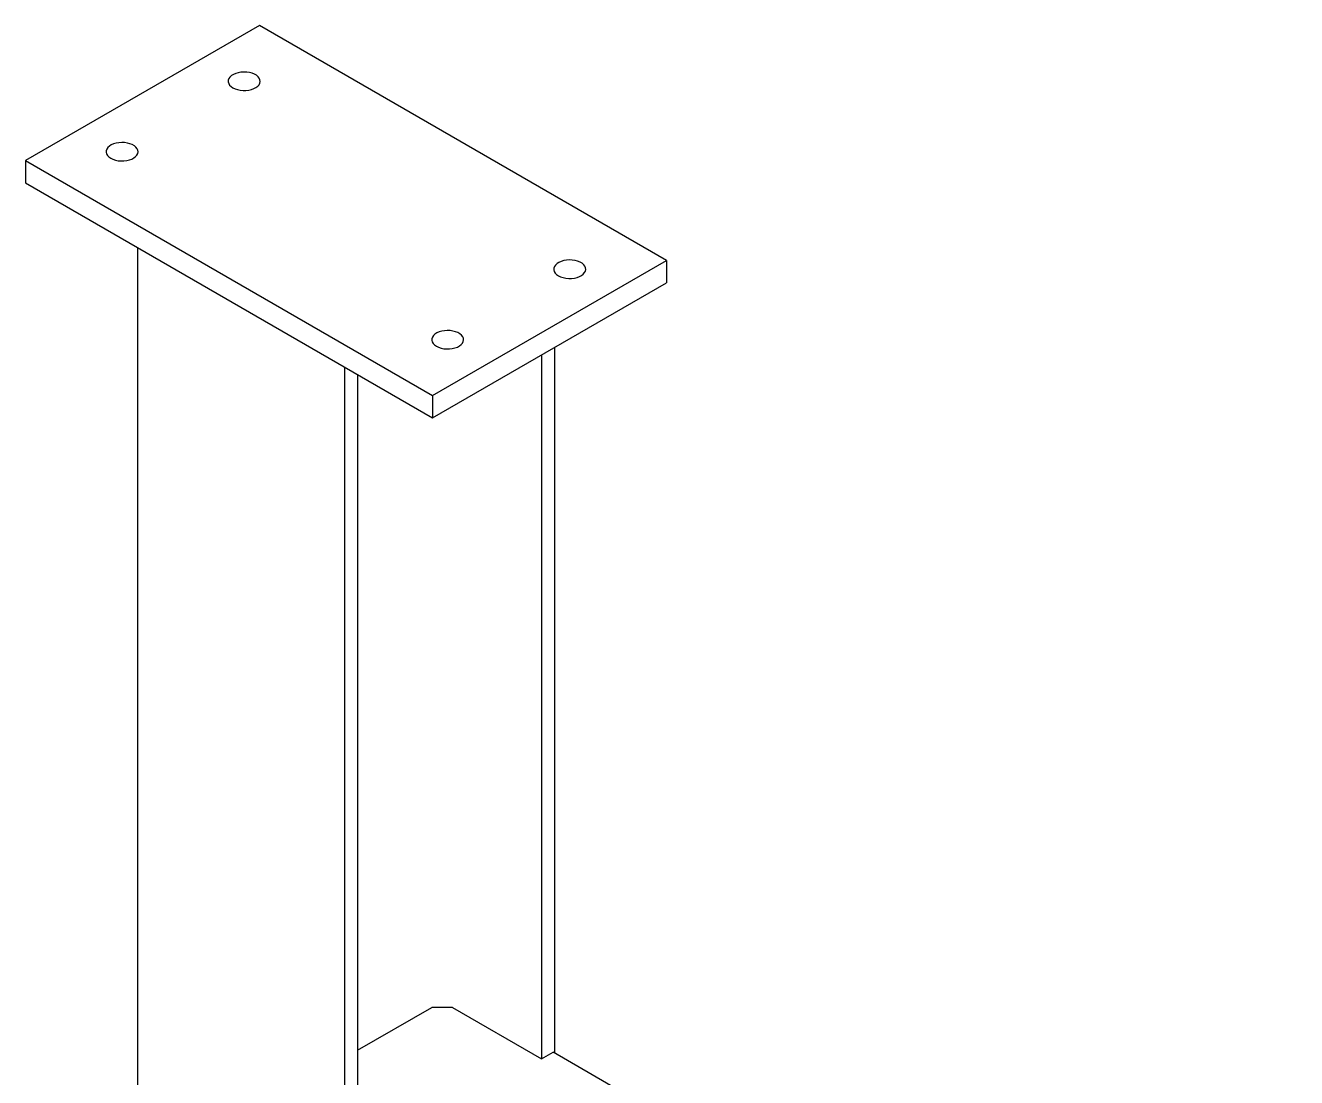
# Model space of a CAD drawing. Header units: millimetres. Extents: x 1293 to 41893, y 1011 to 26911.
# Drawn here: x 34712 to 35595, y 15762 to 16493 of the extents above; entities that cross this region are included whole.
import ezdxf

# ---------------------------------------------------------------- set-up
doc = ezdxf.new("R2010")
doc.units = ezdxf.units.MM
doc.header["$LTSCALE"] = 50

msp = doc.modelspace()

# ---------------------------------------------------------------- linework, layer by layer
at = {"color": 7, "linetype": 'Continuous', "lineweight": 25}
for p, q in [((34874.3284969, 16493.2381047), (34711.6939372, 16399.3511718)), ((35157.1712094, 16329.9564823), (34874.3284969, 16493.2381047)), ((34711.6939372, 16399.3511718), (34994.5366497, 16236.0695495)), ((34711.6939372, 16399.3511718), (34711.6939372, 16383.7960694)), ((34711.6939372, 16383.7960694), (34994.5366497, 16220.514447)), ((34789.4912395, 16338.8846427), (34789.4912395, 14761.2834054)), ((34994.5366497, 16236.0695495), (35157.1712094, 16329.9564823)), ((35157.1712094, 16329.9564823), (35157.1712094, 16314.4013798)), ((34994.5366497, 16220.514447), (35157.1712094, 16314.4013798)), ((35070.4643617, 16264.3465821), (35070.4643617, 15775.0962905)), ((35079.3739071, 16269.4899532), (35079.3739071, 15779.2028233)), ((34933.5345477, 16255.7302109), (34933.5345477, 14844.4378372)), ((34942.4440931, 16250.5868398), (34942.4440931, 15701.1917626)), ((34994.5366497, 16236.0695495), (34994.5366497, 16220.514447)), ((34942.4440931, 15781.1319957), (34994.0423821, 15810.9190539)), ((35008.4107919, 15810.9190539), (34994.0423821, 15810.9190539)), ((35008.4107919, 15810.9190539), (35070.4643617, 15775.0962905)), ((35070.4643617, 15775.0962905), (35078.4758815, 15779.7212425)), ((35595.117008, 15481.4706686), (35078.4758815, 15779.7212425))]:
    msp.add_line(p, q, dxfattribs=at)
at = {"color": 7, "linetype": 'Continuous', "lineweight": 25, "flags": 128}
for points in [[(34855.8641711, 16449.9225518), (34857.3934988, 16449.1854859), (34859.1262263, 16448.617906), (34861.0066624, 16448.2380547), (34862.9743684, 16448.0581407), (34864.9661004, 16448.0839465), (34866.9178427, 16448.3146428), (34868.7668646, 16448.7428148), (34870.453737, 16449.3547006), (34871.9242425, 16450.1306338), (34873.1311178, 16451.0456752), (34874.035573, 16452.0704147), (34874.608538, 16453.1719163), (34874.8315974, 16454.3147767), (34874.6975819, 16455.4622636), (34874.2107987, 16456.5774958), (34873.3868935, 16457.6246287), (34872.2523474, 16458.5700067), (34870.8436254, 16459.3832446), (34869.2060053, 16460.0382041), (34867.3921213, 16460.5138345), (34865.4602732, 16460.7948484), (34863.4725522, 16460.872214), (34861.4928453, 16460.7434445), (34859.5847819, 16460.4126788), (34857.8096887, 16459.890548), (34856.2246187, 16459.1938337), (34854.8805174, 16458.344929), (34853.8205852, 16457.3711182), (34853.0788892, 16456.3037006), (34852.6792683, 16455.1769838), (34852.6345664, 16454.0271813), (34852.9462204, 16452.8912489), (34853.6042134, 16451.8056962), (34854.5873971, 16450.8054139), (34855.8641711, 16449.9225518)], [(34771.0113573, 16400.9380651), (34772.540685, 16400.2009992), (34774.2734126, 16399.6334193), (34776.1538487, 16399.253568), (34778.1215546, 16399.073654), (34780.1132867, 16399.0994598), (34782.065029, 16399.3301561), (34783.9140509, 16399.7583281), (34785.6009233, 16400.3702139), (34787.0714288, 16401.1461471), (34788.2783041, 16402.0611885), (34789.1827593, 16403.085928), (34789.7557243, 16404.1874295), (34789.9787837, 16405.33029), (34789.8447681, 16406.4777769), (34789.3579849, 16407.5930091), (34788.5340798, 16408.640142), (34787.3995336, 16409.58552), (34785.9908117, 16410.3987579), (34784.3531915, 16411.0537174), (34782.5393075, 16411.5293478), (34780.6074594, 16411.8103617), (34778.6197385, 16411.8877273), (34776.6400316, 16411.7589578), (34774.7319682, 16411.4281921), (34772.956875, 16410.9060613), (34771.371805, 16410.209347), (34770.0277036, 16409.3604422), (34768.9677714, 16408.3866315), (34768.2260755, 16407.3192139), (34767.8264545, 16406.1924971), (34767.7817526, 16405.0426946), (34768.0934066, 16403.9067621), (34768.7513997, 16402.8212095), (34769.7345834, 16401.8209272), (34771.0113573, 16400.9380651)], [(35082.1383411, 16319.2972539), (35083.6676687, 16318.560188), (35085.4003963, 16317.9926081), (35087.2808324, 16317.6127568), (35089.2485383, 16317.4328428), (35091.2402704, 16317.4586486), (35093.1920127, 16317.6893449), (35095.0410346, 16318.1175169), (35096.727907, 16318.7294027), (35098.1984125, 16319.5053359), (35099.4052878, 16320.4203773), (35100.309743, 16321.4451168), (35100.882708, 16322.5466184), (35101.1057674, 16323.6894788), (35100.9717518, 16324.8369657), (35100.4849687, 16325.9521979), (35099.6610635, 16326.9993308), (35098.5265173, 16327.9447088), (35097.1177954, 16328.7579467), (35095.4801752, 16329.4129063), (35093.6662912, 16329.8885366), (35091.7344432, 16330.1695505), (35089.7467222, 16330.2469161), (35087.7670153, 16330.1181466), (35085.8589519, 16329.7873809), (35084.0838587, 16329.2652501), (35082.4987887, 16328.5685358), (35081.1546874, 16327.7196311), (35080.0947552, 16326.7458203), (35079.3530592, 16325.6784027), (35078.9534382, 16324.5516859), (35078.9087364, 16323.4018834), (35079.2203904, 16322.265951), (35079.8783834, 16321.1803983), (35080.8615671, 16320.180116), (35082.1383411, 16319.2972539)], [(34997.2855273, 16270.3127672), (34998.814855, 16269.5757013), (35000.5475825, 16269.0081214), (35002.4280187, 16268.6282701), (35004.3957246, 16268.4483561), (35006.3874567, 16268.4741619), (35008.3391989, 16268.7048582), (35010.1882208, 16269.1330302), (35011.8750933, 16269.744916), (35013.3455988, 16270.5208492), (35014.5524741, 16271.4358906), (35015.4569292, 16272.4606301), (35016.0298943, 16273.5621317), (35016.2529537, 16274.7049921), (35016.1189381, 16275.852479), (35015.6321549, 16276.9677112), (35014.8082498, 16278.0148441), (35013.6737036, 16278.9602221), (35012.2649817, 16279.77346), (35010.6273615, 16280.4284195), (35008.8134775, 16280.9040499), (35006.8816294, 16281.1850638), (35004.8939084, 16281.2624294), (35002.9142015, 16281.1336599), (35001.0061381, 16280.8028942), (34999.231045, 16280.2807634), (34997.645975, 16279.5840491), (34996.3018736, 16278.7351444), (34995.2419414, 16277.7613336), (34994.5002455, 16276.693916), (34994.1006245, 16275.5671992), (34994.0559226, 16274.4173967), (34994.3675766, 16273.2814643), (34995.0255697, 16272.1959116), (34996.0087534, 16271.1956293), (34997.2855273, 16270.3127672)]]:
    msp.add_lwpolyline(points, dxfattribs=at)

doc.saveas('drawing.dxf')
